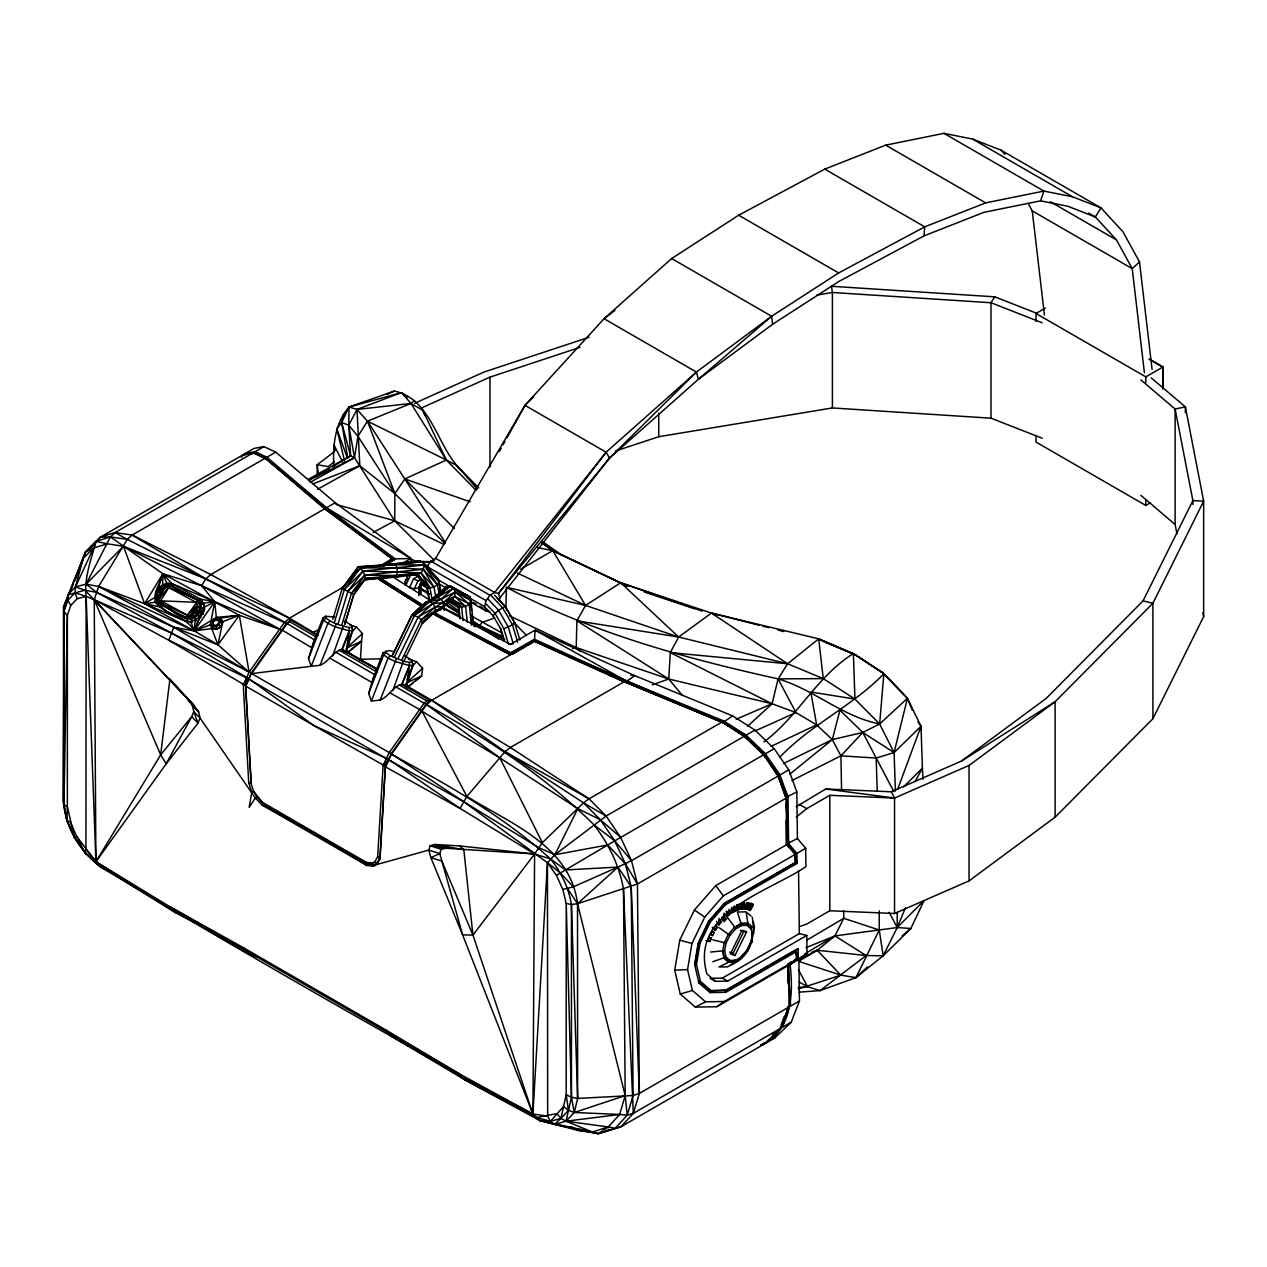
<?xml version="1.0" encoding="UTF-8"?>
<svg xmlns="http://www.w3.org/2000/svg" width="1267" height="1267" viewBox="0 0 1267 1267"><rect width="100%" height="100%" fill="white"/><g stroke="black" fill="none" stroke-linecap="round" stroke-linejoin="round"><path stroke-width="1.5" d="M410.951 562.358L410.951 558.494L395.225 558.874L393.689 559.998L326.395 507.814L266.276 459.002L253.479 452.62L243.692 454.425L100.536 537.065L85.38 552.079L63.603 606.988L63.35 801.504C65.456 827.509 79.884 851.63 100.742 867.056C244.309 953.481 390.014 1036.549 536.717 1117.573L550.432 1121.327L554.534 1124.383L598.372 1133.664L621.02 1126.727L764.302 1044.008L780.82 1028.218L789.008 1006.98L788.486 965.343L796.579 959.752L795.866 949.791L798.162 948.698L798.178 958.834L790.085 964.425C793.427 993.518 792.334 1032.082 760.675 1045.069L764.302 1044.008L760.818 1045.323M67.959 596.187L63.603 606.988L63.983 804.339L66.708 819.432L74.848 837.614L86.204 854.006L74.484 837.55L67.373 806.699L67.373 615.493L70.778 605.357L77.208 598.689L86.14 596.377L94.233 599.782L171.615 633.088L251.373 672.967L245.703 686.096L251.167 783.624L245.513 685.51L246.511 677.845L249.108 672.175L284.346 622.493L289.494 618.169L345.004 586.114M114.553 874.262L100.742 867.056L84.952 852.58L85.934 849.539L86.14 596.377C83.844 578.005 91.382 559 96.07 541.373L110.419 536.923L127.254 539.409L205.808 578.892L289.494 618.169L318.017 635.1M405.266 585.132L405.266 581.426L408.117 575.139M1035.994 436.117L1035.994 442.056L1145.811 505.454L1150.499 502.746M1035.994 321.39L1035.994 313.472L1045.386 308.055M788.454 984.697L788.486 965.343L716.869 1006.711L695.298 1007.107L680.268 994.057L674.725 970.174L679.761 940.177L694.411 910.007L715.744 885.617L786.997 844.503L786.395 798.004L778.35 775.911L763.795 754.704L744.521 736.111L722.238 721.937L624.346 681.678L534.5 641.292L510.633 652.901L432.237 613.085M64.047 611.565L63.35 801.504L66.977 820.889L74.484 837.55L76.653 836.268L70.033 821.554L66.977 820.889L67.373 806.699L63.983 804.339L67.373 615.493L64.047 611.565L67.864 600.241L67.705 594.904L75.434 586.954L93.473 548.073L107.267 543.812L123.453 546.283L205.808 578.892L286.595 623.269L315.055 640.231L312.696 644.365L308.514 658.697L311.223 666.299L320.013 665.333C328.929 661.802 333.094 651.238 342.438 649.306L347.364 652.758L361.523 641.181L362.457 633.595L356.36 626.927L349.755 624.916M798.162 948.698L726.213 990.256L710.993 990.525L700.382 981.323L696.47 964.472L700.033 943.297L710.359 921.996L725.421 904.796L797.101 863.413L796.864 853.42L788.597 843.584L787.995 797.086L779.949 774.992L765.395 753.786L744.663 736.491L722.238 721.937L589.044 798.828L583.533 802.835L542.355 842.666L534.595 854.021L532.916 1114.057L539.774 1120.535L554.534 1124.383L566.032 1121.2L619.658 1114.453L627.197 1115.213L633.31 1113.376L780.82 1028.218L780.361 1026.888L782.42 1027.284L791.242 1022.2L799.445 1000.962L798.907 959.325L807 953.734L806.778 935.458L799.334 933.636L722.301 978.124L710.011 978.346L715.475 981.307L727.749 981.086L806.778 935.458M333.823 467.824C332.778 446.649 334.345 423.653 349.058 407.008L394.259 391.075C429.402 398.202 436.402 441.755 456.801 465.527L458.939 468.774M752.218 917.118C755.734 936.741 751.046 956.506 730.901 964.979M84.905 555.58L85.38 552.079L93.473 548.073L83.242 558.351L79.52 568.313L85.38 552.079L100.536 537.065L110.419 536.923L162.873 573.745L162.699 584.816L164.472 587.302L163.063 585.956C142.347 601.603 173.025 616.11 185.821 621.02M505.881 608.303L506.436 587.302L585.56 605.42L678.653 637.032L787.615 663.765L823.249 678.605L854.94 699.083L879.646 723.995L894.074 752.598L895.436 791.051M580.539 651.523L576.2 647.548L576.913 620.814L585.56 605.42L620.719 582.772L711.436 613.07L759.012 625.217M752.218 939.021L752.123 942.363L750.808 942.046L746.722 950.329L740.815 957.013L741.591 958.153L727.67 966.848L720.654 966.99M158.106 592.386L158.232 588.442L162.873 573.745L201.58 585.687L284.346 622.493M738.186 910.134L739.453 903.878L738.186 910.134L735.478 910.862L736.76 904.606L737.79 906.174L737.046 909.849L735.478 910.862M334.393 617.029L325.556 616.237L326.062 618.106L329.974 620.957L336.262 623.997L349.027 627.624L349.359 630.855L341.757 649.528L376.933 669.214L360.414 660.297L361.523 641.181L346.16 648.308L362.457 633.595M796.262 955.033L796.484 951.533L725.864 992.314L709.995 992.599L698.909 983.002L694.617 964.361L696.47 964.472M394.56 651.761L388.779 650.589L383.077 652.758L372.862 679.096L368.681 693.429L371.389 701.031L380.179 700.065C388.858 696.644 393.023 686.461 401.924 684.259L430.289 700.635L426.345 703.961L391.234 753.707L385.374 766.266L379.894 857.791L377.043 863.096L373.86 864.712L367.668 863.967L263.219 803.674L257.027 797.244L253.812 791.622L262.427 802.312L314.406 832.435L366.401 862.336L372.165 863.033L375.016 861.592L377.661 856.65L383.125 765.442L388.985 752.931L424.097 703.169L426.836 700.857L431.699 700.271L534.468 640.944L624.346 681.678L722.776 722.554L746.105 735.193L765.395 753.786L774.216 748.686L788.787 769.893L796.832 791.986L797.418 838.485L805.701 848.32L805.923 866.596C768.515 892.158 689.343 912.573 706.907 973.88L715.475 981.307M69.416 592.576L83.242 558.351L75.434 586.954L85.047 590.2L187.674 699.131L192.457 705.751L193.803 711.595L200.028 717.993L255.316 798.02L261.952 804.878L366.876 865.456L373.512 866.248L377.028 864.458L380.084 858.788L385.374 766.266L391.44 754.356L426.551 704.595L431.699 700.271L510.363 747.482L589.044 798.828L606.101 816.027L620.64 837.344L631.489 860.705L637.428 884.002L639.36 1093.389L633.31 1113.376L621.02 1126.727L598.372 1133.664L577.99 1130.354L539.774 1120.535L465.48 1080.197L391.186 1036.105L385.58 1029.786L243.248 947.621L169.588 906.57L95.912 861.75L76.653 836.268L84.952 852.58L100.742 867.056M733.862 911.939L734.29 906L734.116 911.416L731.059 913.269L731.392 908.819M731.059 913.269L732.469 912.208L732.722 908.708L731.502 907.33M499.182 600.843L499.927 597.834L498.454 593.494L609.506 458.084L698.402 379.276L772.601 324.289L838.738 281.559L924.007 235.884L924.736 226.841L985.663 202.878L1043.913 191.064L1072.484 196.765L1100.96 207.867L1122.99 231.813L1139.508 261.921L1152.083 369.426M77.208 598.689L75.054 592.798L75.434 586.954L86.124 584.135L98.62 586.478L144.581 603.694L162.873 573.745L239.336 615.303L249.108 672.175L217.94 644.792L194.215 630.934L195.245 620.006L202.039 614.875M406.026 686.033L406.311 683.04M744.22 904.67L744.426 902.896L741.892 903.007L739.801 909.389L742.985 908.423L744.22 904.67L742.731 904.717L741.892 903.007M920.555 730.156L921.014 726.26L907.425 698.291L882.513 672.555L853.404 653.566L818.72 638.853L711.436 613.07L678.653 637.032L670.291 652.6L668.738 679.017L682.438 695.504M197.589 924.039L174.798 912.367L98.604 864.617L95.912 861.75L160.656 754.831L169.794 679.92L94.233 599.782L98.62 586.478L127.254 539.409L132.132 535.038L265.326 458.147L325.682 509.524L326.395 507.814L335.217 502.714L410.951 558.494L402.7 563.261M408.275 659.141L416.526 661.659L422.624 668.327L421.673 675.913L415.877 680.68M343.23 626.452L332.619 655.863M385.722 650.985L386.229 652.838L390.141 655.688L403.397 661.184L392.786 690.594M311.714 647.69L281.971 629.984L239.336 615.303L217.94 644.792L210.306 624.805L214.709 601.651L201.58 585.687L123.453 546.283L86.124 584.135L96.72 592.449L171.615 633.088L248.76 678.621L314.406 725.864L385.374 766.266M342.993 418.221L343.595 414.515L341.647 422.497L347.807 458.226M345.891 652.347L349.359 630.855L352.796 630.412L351.577 625.375L344.513 621.004M406.042 687.078L409.526 665.587L409.193 662.372L403.397 661.184M807 953.734L798.178 958.834L796.056 958.517L796.579 959.752L724.328 1001.484L705.513 1001.817L692.4 990.446L687.553 969.619L691.956 943.44L704.737 917.118L723.346 895.848L795.264 854.338L786.49 844.123L786.158 820.747M694.918 962.556L698.26 942.727L700.033 943.297M100.536 537.065L115.075 532.536L132.132 535.038L210.813 574.537L289.494 618.169L290.555 619.959L289.557 621.606L286.801 623.918L251.563 673.601L391.234 753.707L463.77 801.758L547.455 862.7L556.403 875.354L562.817 889.434L566.222 903.514L571.433 904.495L577.514 903.704L637.428 884.002L786.395 798.004L786.49 844.123L795.264 854.338L795.375 862.558L725.041 903.149L709.33 921.093L698.545 943.313L694.823 965.406L694.617 964.361M123.453 546.283L144.581 603.694L160.212 606.956L159.452 602.633L170.427 584.958L201.659 601.762L204.003 605.309L204.478 609.237L203.116 614.052L197.003 610.298L192.758 614.543L186.186 617.314L159.214 604.042L156.886 600.764L156.665 595.949L157.203 592.354L159.499 588.838L166.135 584.831L172.66 586.162L171.71 583.533L162.873 573.745C160.703 583.137 152.658 592.196 155.35 602.253C165.248 615.224 185.98 615.556 194.215 630.934L212.286 628.511L217.433 628.939L221.012 626.611L222.739 621.733L220.759 618.027L216.309 617.393L194.215 630.934L173.864 627.26L96.72 592.449L85.047 590.2L67.705 594.904M256.172 956.823L248.855 953.924L172.518 909.643L95.912 861.75L94.233 599.782L168.733 640.215L246.511 677.845L243.248 684.782L248.744 782.958L251.8 792.16L249.156 807.332L255.316 798.02L257.027 797.244L256.663 796.341M735.414 929.059L734.274 927.65L740.815 923.865L746.722 923.738L750.998 928.727L747.15 925.369L741.591 925.496L735.414 929.059L729.855 935.363L726.007 943.155L724.281 942.616L722.602 951.628L724.138 958.533L728.446 962.287L734.67 962.144L734.274 960.798L728.367 960.924L724.281 957.361L722.823 950.836L724.629 950.899L726.007 957.044L729.855 960.402L735.414 960.275L734.274 960.798C745.028 956.537 752.218 945.277 752.265 933.827L753.659 933.7L754.388 926.811L753.295 921.964M724.629 950.899L726.007 943.155M752.265 933.827L750.998 942.616M748.718 904.717L749.035 903.102L746.738 902.563L743.903 908.882L746.2 909.421L748.718 904.717L746.738 902.563M159.214 604.042C171.267 607.194 185.79 627.593 198.238 614.923L200.17 606.735L197.81 600.51L169.43 585.259C162.287 583.675 156.886 590.374 156.189 596.789L157.71 603.425L155.35 602.253L144.581 603.694L194.215 630.934L210.306 624.805L212.096 625.344L213.727 628.416L212.064 623.871L213.157 620.83L216.008 618.993L220.759 619.721L222.406 622.794L222.739 621.733L239.336 615.303L216.309 617.393L214.709 601.651L171.71 583.533C164.963 582.091 158.47 586.526 155.714 592.513L158.042 594.35M222.739 621.733L217.94 644.792L173.864 627.26L98.62 586.478L194.215 630.934L214.709 601.651L279.722 629.208L201.58 585.687L205.808 578.892L210.813 574.537L324.795 508.732L393.689 559.998L383.505 565.874L395.225 558.874L326.395 507.814L266.925 457.229L255.079 451.701L245.291 453.507L244.974 455.36L243.692 454.425L241.316 457.324M408.022 682.248L421.673 675.913L407.166 687.284L407.515 686.302L431.699 700.271L505.042 751.648L583.533 802.835L600.368 819.781L614.717 840.813L625.391 863.856L631.235 886.852L633.104 1095.512L627.197 1115.213L615.128 1128.343L608.239 1126.933L592.37 1131.985L566.032 1121.2L571.465 1097.333L571.433 904.495C568.645 887.676 561.154 872.06 550.401 858.868C503.3 816.075 447.251 784.4 391.44 754.356M156.189 596.789L157.298 599.608L159.499 598.436L159.499 588.838L161.131 589.963L169.43 585.259L201.659 601.762L201.025 599.307L171.71 583.533M373.512 866.248L373.86 864.712L372.165 863.033M389.935 692.843L421.737 710.676L466.889 796.436C509.825 823.202 570.419 845.865 577.514 903.704L577.625 1098.426L574.284 1112.489L566.032 1121.2L560.948 1118.413L556.942 1113.566L536.717 1117.573L465.48 1080.197L454.663 1072.23M486.544 610.06L489.917 612.009L486.085 611.011L484.627 606.655L486.085 600.637L489.917 595.221L494.637 592.481L606.133 452.208L696.422 372.055L771.635 316.243L838.659 272.943L924.736 226.841L824.754 169.113L738.677 215.216L671.653 258.531L604.042 318.714L524.966 405.345L435.626 558.414L430.907 561.154L427.09 566.571L486.085 600.637M325.682 509.524L265.326 458.147L254.619 453.586L255.079 451.701L263.916 446.602L275.747 452.129L335.217 502.714M346.524 650.589L350.801 633.88M752.756 905.905L753.136 904.464L751.157 903.323L747.657 909.373L749.636 910.53L750.697 909.484L752.756 905.905L751.157 903.323M722.823 950.836L710.676 952.055M196.353 620.878L194.279 617.916L197.066 613.719L197.905 607.083L196.037 602.284L168.353 587.381L165.407 587.286L158.993 595.506L156.665 595.949L159.499 598.436L168.353 587.381L199.109 600.384L204.003 605.309L201.025 599.307L214.709 601.651L204.066 607.4L194.215 630.934L190.763 621.479L185.647 621.178L144.581 603.694L154.558 597.628L156.965 599.133M199.046 610.821C188.941 628.353 166.975 606.117 157.298 599.608L161.226 600.875L196.037 602.284L201.279 603.662L200.645 617.631L195.577 612.404L192.758 614.543L194.279 617.916M782.42 1027.284L788.438 1005.982L790.608 1006.061L799.445 1000.962M592.703 1131.843L598.372 1133.664L608.239 1126.933L619.658 1114.453L625.185 1095.622L623.475 889.117C619.389 865.472 608.556 843.711 593.97 824.817C545.095 776.022 486.37 738.518 426.551 704.595L395.842 686.857M726.704 916.532L727.939 915.455L727.686 912.256L726.276 911.1L726.704 916.532L729.491 914.631L729.063 909.199M212.096 625.344L213.68 621.083L217.069 619.199L216.309 617.393M346.129 652.457L352.796 630.412L351.577 625.375M406.295 687.189L412.963 665.143L411.743 660.107L404.68 655.736M332.841 619.278L342.201 588.506L358.292 566.792L422.576 561.788L438.255 579.035L441.169 593.083M334.393 622.35L344.386 589.519L360.509 567.901L422.576 561.788L439.047 581.632L437.4 584.705L433.916 587.049L429.941 587.793L426.995 586.653L416.384 574.98M338.162 623.459L347.95 591.293L363.106 571.053L423.922 565.034L439.047 581.632M341.979 624.568L351.561 593.13L365.07 575.06L423.321 569.295L437.4 584.705L439.142 594.112M344.608 624.552L353.81 594.334L365.656 578.385L363.106 571.053L358.292 566.792L342.201 588.506L353.873 594.429L344.877 623.982M347.807 642.86L349.47 637.396M407.42 679.413L410.191 670.322M796.832 791.986L785.825 797.371L778.35 775.911L631.489 860.705L617.948 867.071L565.605 869.954L550.401 858.868L534.595 854.021L445.921 848.241L441.138 849.318L439.792 853.61L462.598 934.856L532.916 1114.057L547.661 1116.116L550.432 1121.327L560.948 1118.413L568.471 1110.415L566.222 1094.704L566.222 903.514L571.465 1097.333L574.284 1112.489L619.658 1114.453M739.801 909.389L741.496 908.487L742.731 904.717M742.335 909.278L744.426 902.896M77.651 573.983L79.045 569.738M924.007 235.884L983.905 212.333L1040.603 200.835L1043.913 191.064L943.947 133.336L885.696 145.151L824.754 169.113M78.269 572.256L83.242 558.351M212.555 624.077L213.474 621.527L217.069 619.199M212.872 623.316L213.838 625.122L216.008 625.439L218.114 624.061L218.922 621.828L217.972 620.022L215.802 619.706M407.641 679.46L412.963 665.143L411.743 660.107M897.638 789.325L921.014 726.26L917.957 721.905M383.077 652.758L383.648 654.865L388.066 658.064L395.146 661.501L409.526 665.587L401.924 684.259L409.526 665.587L412.963 665.143M781.042 1025.146L784.4 1016.435M312.696 644.365L322.927 618.027L325.556 616.237M308.514 658.697L323.481 620.133L326.062 618.106M320.013 665.333L336.262 623.997M368.681 693.429L383.648 654.865L386.229 652.838M371.389 701.031L388.066 658.064L390.141 655.688M380.179 700.065L396.428 658.729M194.215 630.934L199.885 616.506L202.609 612.579L203.116 614.052M213.838 625.122L213.363 626.31L216.293 626.722L219.143 624.869L220.252 621.844L218.953 619.405L217.972 620.022M712.83 939.861L724.281 942.616M534.595 854.021L459.525 845.913L434.929 844.503L430.162 845.707L428.8 850.078L430.843 857.616L462.598 934.856L472.939 935.109L534.595 854.021L460.079 808.425L388.636 759.376L314.406 725.864L245.703 686.096L251.373 672.967L286.595 623.269L290.555 619.959L317.542 635.543M798.812 992.172L820.066 990.604L855.954 977.633L883.178 955.793L897.242 927.539L905.414 907.837M708.855 937.358L711.547 937.976L711.135 938.958L708.76 938.404L707.81 940.51L709.948 941.555L705.893 940.621M64.031 612.911L63.603 606.988L68.038 596.567M69.511 593.099L73.201 584.404M74.69 580.935L76.907 575.725M783.513 1019.65L789.008 1006.98L788.438 1005.982M709.948 941.555L711.547 937.976M743.903 908.882L745.709 908.122L747.372 904.4M746.2 909.421L749.035 903.102M410.603 574.822L406.042 584.879L405.266 581.426L407.515 578.655M418.284 576.073L413.549 578.813L409.526 587.698L414.388 588.791L418.775 587.745L423.178 580.207M414.388 588.791L417.983 580.84L420.818 579.209M86.124 584.135L110.419 536.923L115.075 532.536L253.479 452.62L254.619 453.586M798.463 961.305L840.845 975.147L855.954 977.633L879.266 930.026L879.219 910.846M463.041 620.577L461.6 607.02L448.566 599.956L461.6 607.02L465.638 606.576L469.202 604.074L470.912 600.447L470.12 597.105L450.133 585.987L446.538 586.589L431.081 599.877M245.703 686.096L248.76 678.621M434.644 612.452L437.954 614.543L437.163 616.205L509.081 654.105M392.897 654.31L411.474 616.015C421.515 602.617 437.733 596.805 450.133 585.987L470.12 597.105L450.133 585.987L437.638 597.295L429.434 601.619L412.123 614.733L391.931 656.369M394.1 657.589L414.673 615.16L429.434 601.619L441.217 599.133L455.186 591.99L470.912 600.447L473.62 626.025M398.471 657.668L418.142 617.108L432.934 603.504L441.217 599.133L453.443 588.046L470.912 600.447M401.987 659.458L421.198 619.848L435.104 607.067L454.695 596.314L455.186 591.99L453.443 588.046L437.638 597.295L425.934 602.126L411.474 616.015L415.576 612.278M404.284 660.265L422.687 622.319L435.119 610.932L443.26 606.64L454.695 596.314L469.202 604.074L471.435 625.217M699.067 941.048L708.823 920.966L724.201 903.387L795.375 862.558L795.011 857.411M724.138 942.965L728.446 934.238L718.896 927.571M734.955 955.476L733.039 953.307L743.777 931.593L746.627 931.863L734.955 955.476L730.362 953.908L742.034 930.279L746.627 931.863M388.763 1033.08L462.74 1077.203L532.916 1114.057L547.455 862.7L554.867 854.766L577.8 808.599L499.879 757.888L421.943 711.325M796.23 806.731L825.751 788.993L891.303 791.78L961.526 761.039L1046.273 698.323L1143.056 600.875L1192.88 500.608L1175.127 409.051L1140.902 379.91M799.667 926.541L806.731 924.086L829.806 910.751L894.534 913.507L969.049 880.882L1055.11 817.183L1152.907 718.722L1203.65 616.586L1203.65 501.13L1185.374 406.865L1151.244 377.899M467.301 622.271L465.638 606.576L452.176 599.354L440.948 609.443L435.119 610.932L422.022 623.586L437.305 610.045M711.911 931.102L714.24 932.449L711.801 931.989L710.629 934.017L712.688 935.204L709.932 934.539M159.499 598.436L165.565 585.148L167.973 586.035L162.873 573.745M357.294 588.126L353.873 594.429L365.656 578.385L420.992 572.922L423.321 569.295L423.922 565.034L422.576 561.788L419.789 560.758L378.073 565.636M915.059 781.612L922.392 768.166L921.014 726.26L894.074 752.598L876.146 758.046L840.94 755.829L791.97 780.52M499.309 451.559L501.209 448.138M503.11 444.717L505.01 441.296M506.911 437.875L524.966 405.345L533.344 397.125M372.862 679.096L375.222 674.963L335.676 652.125M712.26 935.885L714.24 932.449M747.657 909.373L749.526 908.803L751.584 905.24M749.636 910.53L753.136 904.464M353.35 574.838L358.292 566.792L395.573 564.765L423.922 565.034L437.4 584.705M774.216 748.686L754.942 730.093L732.659 715.918L634.783 675.659L625.011 682.343L534.5 641.292L512.486 654.025L534.468 640.944L722.776 722.554L744.663 736.491L763.605 754.784L779.949 774.992L788.787 769.893M429.45 594.033L419.52 587.603L421.594 584.23L425.205 582.614M158.993 595.506L163.712 587.904L163.063 585.956M157.599 591.863L159.737 592.196L161.131 589.963M63.603 606.988L67.864 600.241L75.054 592.798L86.14 596.377L95.912 861.75L166.23 763.748L197.985 723.172L200.028 717.993L198.666 712.054L193.899 705.339L169.303 678.368M1036.849 313.345L994.769 296.826L990.984 302.734L990.984 418.189L1042.203 438.239M715.586 925.179L717.17 927.666L715.507 925.876L714.145 927.745L712.339 927.349L715.19 930.39L715.823 929.535L714.145 927.745M195.577 612.404L197.003 610.298M198.238 614.923L200.455 611.676L200.17 606.735L197.905 607.083L190.367 615.334L192.267 622.224L189.1 622.049M192.758 614.543L197.905 607.083M787.995 797.086L777.922 775.657L763.795 754.704L607.717 844.962L554.867 854.766L538.713 847.623L463.77 801.758L388.826 760.01L385.58 766.947L460.079 808.425L466.889 796.436L505.042 751.648L510.363 747.482L624.346 681.678L722.776 722.554L732.659 715.918M715.19 930.39L717.47 927.206M314.406 835.27L315.435 833.924L314.406 832.435M524.966 405.345L606.133 452.208L498.454 593.494L494.637 592.481L435.626 558.414M499.927 597.834L609.506 458.084L696.422 372.055L604.042 318.714L614.954 310.415M344.608 461.093L336.737 428.737L341.647 422.497L349.058 407.008L401.401 392.612L407.166 397.68M422.022 623.586L425.221 619.531M420.185 609.379L425.934 602.126L429.434 601.619L432.934 603.504L435.104 607.067L435.119 610.932L421.198 619.848L418.142 617.108L412.123 614.733M160.656 754.831L191.713 716.663L193.803 711.595L197.985 723.172L191.713 716.663L166.23 763.748L160.656 754.831L94.233 599.782M729.855 935.363L728.446 934.238M441.518 592.639L446.538 586.589L441.138 591.721M347.364 652.141L375.998 668.216L375.998 669.293M734.274 927.65L741.591 923.184L747.815 923.057L752.123 926.811L750.808 927.301L752.376 934.872M504.424 641.086L500.893 629.24L493.006 615.572L498.628 610.282L505.248 606.45L514.576 622.477L512.517 624.932L503.854 628.67L494.985 613.291L486.433 604.28M716.552 921.252L718.642 925.227L719.086 918.417M329.974 620.957L327.9 623.332L311.223 666.299L251.563 673.601M723.9 921.901L727.67 917.641L734.67 927.175L728.367 934.333M342.201 588.506L360.509 567.901L397.331 567.917L423.321 569.295L433.916 587.049L435.705 596.694M351.482 632.423L356.36 626.927M411.632 667.155L416.526 661.659M764.096 1042.44L765.902 1043.089L768.531 1040.144M772.474 1035.725L776.418 1031.306M718.642 925.227L721.176 922.392L719.783 919.747M383.125 765.442L388.636 759.376M159.737 592.196L163.712 587.904M841.557 790.085L840.94 755.829L862.779 732.453L879.646 723.995L907.425 698.291L883.859 673.759L853.404 653.566C816.692 676.404 798.194 716.473 763.985 741.908M351.561 593.13L365.656 578.385L394.671 577.166L417.841 574.537L420.992 572.922L433.916 587.049M805.97 947.668L834.937 935.917L897.242 927.539L924.071 900.52L910.846 928.505L883.178 955.793L866.153 955.54L817.183 950.25L811.989 952.23M197.81 600.51L186.186 617.314L187.532 621.954M721.667 917.371L722.523 920.555L725.152 918.1L723.948 913.38L724.391 915.281L722.808 916.706L723.552 919.525M903.624 786.87L922.392 768.166L923.009 779.253M344.386 589.519L363.106 571.053L420.992 572.922L429.941 587.793L432.063 599.228M721.176 922.392L719.751 920.254M794.868 959.705L790.085 964.425L798.907 959.325M765.902 1043.089L774.723 1037.99L791.242 1022.2M347.95 591.293L365.07 575.06L396.777 575.582L417.841 574.537L429.941 587.793M434.391 598.135L437.083 595.569M190.588 619.135L193.455 616.459M554.534 1124.383L560.948 1118.413L566.222 1094.704L571.465 1097.333L577.625 1098.426L633.104 1095.512L639.36 1093.389L789.008 1006.98M855.954 977.633L867.515 966.864M1139.508 261.921L1132.223 268.604L1144.402 372.783M747.498 726.308L772.11 703.787L778.096 678.89L787.615 663.765L818.72 638.853L855.035 654.706L882.513 672.555L903.751 694.3M419.678 608.556L428.167 601.857M627.197 1115.213L625.185 1095.622L577.514 903.704L617.948 867.071L631.235 886.852L639.36 1093.389M407.673 681.82L422.624 668.327M434.423 598.23L437.163 595.775M441.264 592.101L444.004 589.63M754.942 730.093L606.101 816.027L554.867 854.766M722.523 920.555L725.231 918.163M779.633 757.381C810.658 724.645 852.501 706.147 883.859 673.759L879.646 723.995C842.191 716.536 814.206 689.612 778.096 678.89C684.623 658.159 591.277 632.756 506.436 587.302M671.653 258.531L771.635 316.243L698.402 379.276L696.422 372.055M902.183 935.901L910.846 928.505L897.242 927.539L889.101 912.256M772.458 1035.329L780.82 1028.218M414.61 400.42L410.999 403.46L367.446 421.182L357.928 436.307L354.491 457.704L394.718 520.8L434.47 560.521M348.473 651.903L361.523 641.181M407.182 687.838L412.979 683.071M789.927 774.074L832.292 739.627L862.779 732.453L894.074 752.598L907.425 698.291L912.383 710.375M796.278 817.088L806.731 808.647L829.806 795.312L894.534 798.052L969.049 765.442L1055.11 701.744L1152.907 603.282L1203.65 501.13L1192.88 500.608L1192.88 504.519M334.472 451.606L317.209 464.751L317.209 476.487M334.345 461.837L328.09 466.604L317.209 464.751L318.397 474.08M375.697 578.322L364.643 579.763L394.671 577.166L396.777 575.582L397.331 567.917L395.573 564.765L393.182 563.783M716.869 1006.711L724.328 1001.484M791.21 961.875L787.979 964.124L788.185 983.144M727.686 912.256L729.333 911.131M727.939 915.455L729.586 914.346M382.697 565.209L392.263 558.842L393.689 559.998L383.458 565.811M212.286 628.511L216.736 629.145L221.012 626.611L218.114 624.061M414.673 615.16L432.934 603.504L443.371 602.696L455.186 591.99L469.202 604.074M961.526 761.039L1055.11 701.744L1055.11 817.183M319.015 474.713L329.008 468.742M332.334 466.763L350.626 455.835L354.491 457.704L310.13 482.347M804.688 953.956L834.937 935.917L843.759 918.322L843.616 910.704M798.796 961.241L817.183 950.25L834.937 935.917L866.153 955.54L820.066 990.604L807.617 986.755L799.255 982.068M418.142 617.108L435.104 607.067L443.26 606.64L454.695 596.314L465.638 606.576M806.699 940.209L843.759 918.322L879.266 930.026L883.178 955.793M556.403 875.354L607.717 844.962L625.391 863.856L637.428 884.002M94.819 544.937L89.704 547.898L96.07 541.373L107.267 543.812M275.747 452.129L266.925 457.229L266.276 459.002L255.079 451.701M380.417 565.684L392.263 558.842M520.642 569.231L552.776 550.686L627.545 586.178L552.776 550.686L541.484 542.735M474.634 626.69L477.437 625.074L479.639 625.787L502.777 636.398M1035.994 313.472L1145.811 376.885L1163.027 366.939L1163.027 388.7M1162.726 388.747L1163.027 366.939L1149.517 359.131M805.701 848.32L796.864 853.42L786.49 844.123L797.418 838.485M603.979 1132.144L609.079 1129.198M765.395 753.786L763.605 754.784L744.521 736.111M317.494 489.315L359.796 465.733L357.025 409.431L349.058 407.008L348.742 425.221L350.626 455.835L307.929 479.528M373.116 532.536L394.718 520.8L443.973 544.414M798.448 960.164L817.183 950.25L840.845 975.147L798.242 989.036M432.981 613.624L440.948 609.443L443.26 606.64L443.371 602.696L441.217 599.133L437.638 597.295L433.995 597.881M423.796 604.818L426.947 603.171M695.298 1007.107L705.513 1001.817M796.579 959.752L787.979 964.124L790.608 1006.061M718.896 967.038L728.446 962.287L728.367 960.924L729.855 960.402M308.641 480.478L354.491 457.704L348.742 425.221L357.025 409.431L401.401 392.612L410.999 403.46L446.348 460.016L476.075 490.313M783.37 763.605L832.292 739.627L839.958 710.185L862.779 732.453L893.821 791.542M732.722 908.708L734.369 907.916M732.469 912.208L734.116 911.416M771.065 746.358L816.645 724.882L832.292 739.627L840.94 755.829M763.795 754.704L777.922 775.657L785.825 797.371M387.259 394.306L394.259 391.075M414.642 403.286L484.042 372.039L588.981 337.291M420.501 408.417L489.965 377.138L579.985 347.332M755.021 730.996L795.961 712.577L816.645 724.882L810.785 691.972L854.94 699.083L853.404 653.566L855.035 654.706L825.451 642.464M318.476 629.842L313.519 632.043L313.392 633.136L314.739 633.199M562.817 889.434L573.349 886.837L617.948 867.071M736.206 719.197L772.11 703.787L795.961 712.577L778.096 678.89L823.249 678.605L818.72 638.853L823.708 641.751M162.905 586.098L166.135 584.831M312.838 483.883L359.796 465.733L394.892 493.607L444.733 543.337M769.512 1039.969L774.723 1037.99M726.213 990.256L709.457 990.984L698.624 981.577L700.382 981.323M494.716 617.948L481.856 622.525L479.639 625.787L471.292 620.482M652.331 684.845L668.738 679.017L772.11 703.787L670.291 652.6L787.615 663.765L711.436 613.07L715.95 615.35M615.604 450.989L658.745 436.703L832.403 407.942L990.984 418.189M625.185 1095.622L574.284 1112.489L568.471 1110.415L563.577 1106.487L550.432 1121.327L539.774 1120.535L535.086 1117.177M779.949 774.992L778.35 775.911M195.245 620.006L190.763 621.479L192.267 622.224M248.38 454.267L253.479 452.62M572.573 648.704L576.2 647.548L668.738 679.017L576.913 620.814L678.653 637.032L620.719 582.772L702.266 611.09M680.268 994.057L692.4 990.446M710.993 990.525L709.457 990.984L709.995 992.599M216.736 629.145L216.008 625.439M725.041 903.149L724.201 903.387L725.421 904.796M581.521 1129.34L577.99 1130.354L571.005 1126.87L577.99 1130.354L592.37 1131.985L558.557 1124.621M712.83 961.748L726.007 957.044M737.79 906.174L739.39 905.747M737.046 909.849L738.629 909.421M794.757 853.974L796.864 853.42M263.916 446.602L254.113 448.407L245.291 453.507L252.751 453.57M394.671 577.166L402.082 575.836M405.788 575.17L409.494 574.505M816.803 295.084L832.403 292.487L990.984 302.734L1042.187 322.8M404.49 563.213L419.789 560.758M239.336 615.303L220.759 618.027L220.759 619.721L218.953 619.405M214.709 601.651L203.559 603.124L204.478 609.237L200.17 606.735M379.387 577.847L384.915 577.134M349.027 627.624L352.068 627.228M409.193 662.372L412.234 661.976M366.733 567.014L372.403 566.333M746.152 951.295L747.815 951.105L747.15 950.408M251.8 792.16L253.828 791.97L250.977 783.354L248.744 782.958M798.21 987.421L807.617 986.755L798.448 969.714M674.725 970.174L687.553 969.619M741.496 908.487L742.985 908.423M360.588 659.22L382.064 658.856M218.922 621.828L222.406 622.794M994.769 296.826L831.5 286.279L832.403 292.487L832.403 407.942M433.425 561.693L422.624 561.519L431.493 562.405M423.352 565.177L428.515 565.684M630.871 675.168L634.783 675.659L535.054 630.142L510.284 644.444L442.452 607.986M825.751 788.993L894.534 798.052L894.534 913.507M566.032 1121.2L608.239 1126.933M572.953 1128.659L592.37 1131.985M178.489 913.459L174.798 912.367L169.588 906.57L459.24 1073.798L532.916 1114.057L472.939 935.109L463.817 849.682L434.929 844.503L445.921 848.241L430.162 845.707L441.138 849.318M943.947 133.336L972.502 139.037L1000.978 150.139L1100.96 207.867L1095.369 216.974L1116.496 239.938L1132.223 268.604L1032.241 210.876L1028.551 204.13M1040.603 200.835L1067.97 206.299L1095.369 216.974L1088.591 213.062M537.477 547.582L552.776 550.686L627.482 586.178M539.774 1120.535L554.803 1123.797M745.709 908.122L747.055 908.439M1143.056 600.875L1152.907 603.282L1152.907 718.722M762.813 626.199L768.531 627.656M778.033 630.079L783.75 631.536M709.33 921.093L710.359 921.996M679.761 940.177L691.956 943.44M335.977 504.393L394.718 520.8L394.892 493.607L367.446 421.182L357.025 409.431L410.999 403.46L422.735 410.255L446.348 460.016L456.801 465.527L478.688 487.906M470.833 1081.891L465.48 1080.197L459.24 1073.798L385.58 1029.786M245.513 685.51L168.733 640.215L173.864 627.26L249.108 672.175M794.773 862.653L797.101 863.413L795.233 855.858M644.206 592.006L694.664 608.793M729.681 952.151L733.039 953.307M740.419 930.437L743.777 931.593M470.184 501.811L404.806 478.942L367.446 421.182L446.348 460.016L404.806 478.942L394.892 493.607L357.928 436.307L348.742 425.221L341.647 422.497L350.626 455.835M427.882 588.727L421.594 584.23L427.09 586.178M439.887 590.707L443.545 592.006M410.556 559.064L417.809 561.819M391.186 1036.105L396.65 1038.259M437.954 614.543L510.633 652.901L534.405 639.217L625.946 680.759L723.837 721.018L746.105 735.193M458.559 591.673L467.143 595.3M401.924 684.259L407.293 686.651L402.605 684.037M159.452 602.633L187.263 615.176L190.367 615.334L197.604 604.66L187.263 615.176L161.226 600.875M413.549 578.813L417.983 580.84L422.212 580.159L418.775 587.745L418.775 595.633M213.68 621.083L211.985 620.197M517.316 573.001L585.56 605.42L552.776 550.686L543.432 543.717M509.255 615.699L576.2 647.548M577.8 808.599L600.368 819.781L620.64 837.344M442.452 607.289L459.937 616.19M473.937 623.301L503.363 638.505M377.661 856.65L380.084 858.788M502.524 633.342L472.084 616.316M503.68 638.378L479.639 625.787L471.799 620.165M504.82 639.439L472.433 621.907M509.065 654.089L433.092 613.355L510.759 654.611M722.301 978.124L727.749 981.086M448.597 599.734L458.606 605.23L460.048 618.819M625.946 680.759L535.054 630.142L534.5 641.292M248.855 953.924L246.431 950.915L172.518 909.643L98.604 864.617L85.934 849.539M505.042 751.648L589.044 798.828M115.075 532.536L127.254 539.409M972.502 139.037L1072.484 196.765M1050.406 201.77L1116.496 239.938M885.696 145.151L985.663 202.878M1149.074 359.242L1162.726 367.113M738.677 215.216L838.659 272.943M430.907 561.154L489.917 595.221M435.737 578.433L457.656 591.087M461.03 593.035L464.403 594.983M469.455 597.897L484.627 606.655M473.05 602.284L476.424 604.216M479.797 606.164L483.17 608.112M438.889 583.754L447.314 588.617M470.912 602.253L486.085 611.011M799.224 804.307L806.731 808.647M289.557 621.606L315.626 636.652M338.986 650.129L377.408 672.334M399.137 684.877L426.836 700.857M329.784 658.111L371.88 682.422M749.526 908.803L750.697 909.484M248.965 679.255L386.372 758.6M583.533 802.835L606.101 816.027M132.132 535.038L205.808 578.892M326.395 507.814L410.951 558.494M392.802 576.928L430.859 600.732M379.91 579.953L423.115 607.099M379.831 577.831L423.02 605.103M379.783 579.906L420.771 605.832M420.771 589.107L429.101 594.397M445.762 604.977L459.097 613.434M378.485 578.797L423.162 607.067M421.594 584.23L428.119 588.379M447.663 600.796L459.066 608.033M419.52 587.603L429.545 593.97M444.574 603.52L459.604 613.054M446 604.739L459.24 613.307M472.464 621.859L498.834 639.138M347.617 651.84L360.414 660.297M379.736 578.037L422.402 606.386M432.237 612.927L437.163 616.205L436.402 615.445M694.411 910.007L704.737 917.118M542.751 541.753L561.914 555.263M446.697 602.205L459.256 611.185M426.551 704.595L499.879 757.888L542.355 842.666M375.016 861.592L377.043 863.096L377.028 864.458L428.8 850.078L439.792 853.61L430.843 857.616L441.882 861.101L472.939 935.109M324.795 508.732L393.689 559.998M593.97 824.817L614.717 840.813L631.489 860.705M452.176 599.354L461.6 607.02M1140.902 495.349L1175.127 524.506L1176.98 534.04M747.372 912.889L751.014 916.057M459.525 845.913L463.817 849.682M416.447 574.838L420.628 578.781M423.748 564.686L438.255 579.035L440.742 592.465M454.346 528.497L404.806 478.942L445.414 542.83M192.457 705.751L198.666 712.054L187.674 699.131L193.899 705.339L169.794 679.92M513.769 622.303L525.837 634.719M243.248 947.621L246.431 950.915M494.558 595.173L505.248 606.45L514.909 623.19M497.155 598.087L505.707 607.099L507.022 610.646M491.374 595.854L502.54 607.669L512.517 624.932L517.665 642.242M487.938 598.99L498.628 610.282L508.289 627.022L513.278 643.779L508.4 643.984L503.854 628.67M485.72 607.875L493.465 616.221L493.006 615.572M573.349 886.837L560.41 873.026L547.455 862.7L547.661 1116.116M1000.978 150.139L1004.858 154.368M456.801 465.527L477.216 488.967M366.401 862.336L367.668 863.967L366.876 865.456L315.435 833.924L261.952 804.878L263.219 803.674L262.427 802.312M417.841 574.537L426.995 586.653L429.45 599.94M715.744 885.617L723.346 895.848M199.885 616.506L200.645 617.631M567.616 888.769L577.514 903.704M344.529 652.632L342.438 649.306L349.359 630.855L334.979 626.769L327.9 623.332L323.481 620.133L322.927 618.027M421.198 619.848L422.687 622.319M606.133 452.208L609.506 458.084M67.864 600.241L70.778 605.357M725.864 992.314L725.009 990.699L795.866 949.791L798.178 958.834M891.303 791.78L894.534 798.052M199.79 603.52L201.706 607.241M342.613 462.075L334.013 445.05L335.169 450.529M500.893 629.24L500.56 628.527L504.155 640.611M741.591 925.496L737.394 912.018L746.152 911.828L747.815 923.057L746.722 923.738L747.15 925.369M422.735 410.255L425.063 415.608M336.737 428.737L347.475 458.274M514.576 622.477L519.898 639.962M698.624 981.577L698.909 983.002M1202.906 612.737L1203.65 616.586M443.64 606.434L444.353 610.251M443.228 605.895L443.941 609.728M426.203 584.039L429.022 599.323M771.635 316.243L772.601 324.289M1032.241 210.876L1044.436 315.071M470.738 602.854L471.546 610.536M471.957 614.368L472.765 622.049M458.226 605.674L459.43 617.013M729.206 911.005L729.491 914.631M786.173 803.135L788.597 843.584M623.475 889.117L633.31 1113.376M876.146 758.046L877.255 791.115M571.433 904.495L577.625 1098.426M798.558 870.682L799.334 933.636M1185.374 412.741L1185.374 406.865L1175.127 409.051L1175.127 524.506M1145.811 376.885L1145.811 382.808M1145.811 499.515L1145.811 505.454M969.049 765.442L969.049 880.882M897.226 912.446L897.242 927.539M829.806 795.312L829.806 910.751M658.745 413.216L658.745 436.703M489.965 377.138L489.965 467.143M421.024 584.958L421.024 594.112M420.248 583.39L420.248 594.698"/></g></svg>
